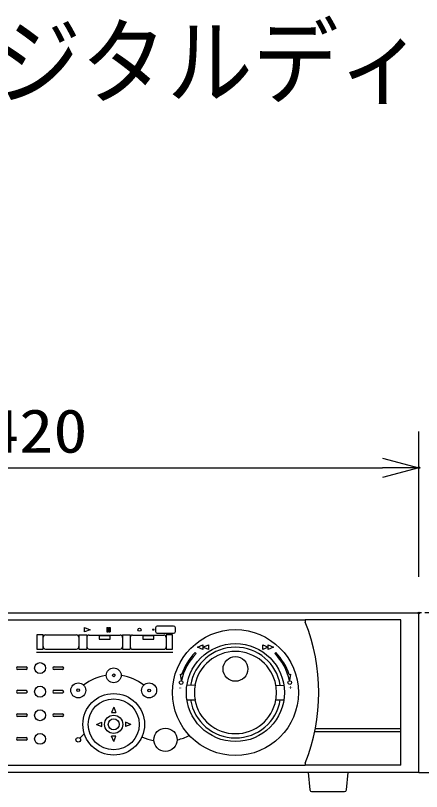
# Model space of a CAD drawing. Units: millimetres, scale not verified. Extents: x -63 to 65, y -57 to 57.
# Drawn here: x -29.66 to -7.32, y 14.63 to 57.39 of the extents above; entities that cross this region are included whole.
import ezdxf
from ezdxf.enums import TextEntityAlignment as Align

# ---------------------------------------------------------------- set-up
doc = ezdxf.new("R2010")
doc.units = ezdxf.units.MM
doc.header["$LTSCALE"] = 0.190236
doc.header["$PDMODE"] = 32
doc.header["$PDSIZE"] = 0.0951
doc.linetypes.add('CHAIN1', pattern=[8, 5, -1, 1, -1])
for name, color, linetype in [('0-0_GAIKEI', 1, 'Continuous'), ('0-1_MOJI1', 2, 'Continuous'), ('0-2_TOUROKU', 7, 'Continuous')]:
    doc.layers.add(name, color=color, linetype=linetype)
doc.styles.add('ＭＳ ゴシック', font='')
doc.styles.get('ＭＳ ゴシック').set_extended_font_data('MS Gothic')

# ---------------------------------------------------------------- blocks, each defined once
blk = doc.blocks.new('_OPEN30')
at = {"layer": '0-2_TOUROKU'}
blk.add_line((0, 0), (-1, 0), dxfattribs=at)
blk.add_lwpolyline([(-1, 0.26795), (0, 0), (-1, -0.26795)], dxfattribs=at)

msp = doc.modelspace()

# ---------------------------------------------------------------- linework, layer by layer
at = {"layer": '0-0_GAIKEI', "color": 7}
for p, q in [((-49.4548, 24.4779), (-7.4547, 24.4779)), ((-49.4548, 24.4779), (-7.4547, 24.4779)), ((-7.4547, 15.6779), (-7.4547, 24.4779)), ((-8.4547, 16.0779), (-8.4547, 24.0779)), ((-43.6958, 16.0779), (-13.7136, 16.0779)), ((-13.7136, 16.192), (-13.7136, 16.0779)), ((-8.4547, 16.0779), (-13.7136, 16.0779)), ((-7.4547, 15.6779), (-49.4548, 15.6779)), ((-7.4547, 15.6779), (-49.4548, 15.6779)), ((-13.5547, 15.6779), (-13.4633, 14.7184)), ((-11.4461, 14.7184), (-11.3547, 15.6779)), ((-13.3638, 14.6279), (-11.5456, 14.6279))]:
    msp.add_line(p, q, dxfattribs=at)
at = {"layer": '0-0_GAIKEI', "linetype": 'CHAIN1'}
for p, q in [((-4.6547, 24.4779), (-7.4547, 24.4779)), ((-7.4547, 15.6779), (-4.6547, 15.6779))]:
    msp.add_line(p, q, dxfattribs=at)
at = {"layer": '0-0_GAIKEI'}
for p, q in [((-43.6958, 24.0779), (-13.7136, 24.0779)), ((-13.7136, 24.0779), (-13.7136, 23.9638)), ((-8.4547, 24.0779), (-13.7136, 24.0779)), ((-24.6409, 23.6679), (-24.6409, 23.4179)), ((-24.6409, 23.6679), (-24.5609, 23.6679)), ((-24.5609, 23.6679), (-24.5609, 23.4179)), ((-24.5234, 23.6679), (-24.5234, 23.4179)), ((-24.5234, 23.6679), (-24.4434, 23.6679)), ((-24.4434, 23.6679), (-24.4434, 23.4179)), ((-22.1243, 23.5574), (-22.1243, 23.5274)), ((-22.0243, 23.5574), (-22.1243, 23.5574)), ((-22.1243, 23.5274), (-22.0243, 23.5274)), ((-22.0243, 23.5274), (-22.0243, 23.5574)), ((-21.9547, 23.6424), (-21.9547, 23.4424)), ((-20.9547, 23.7424), (-21.8547, 23.7424)), ((-20.8547, 23.4424), (-20.8547, 23.6424)), ((-28.4863, 23.2689), (-28.4861, 22.467)), ((-28.1441, 23.2689), (-28.4863, 23.2689)), ((-28.1441, 22.467), (-28.1441, 23.2689)), ((-28.0122, 23.2554), (-26.2972, 23.2554)), ((-26.1671, 23.2689), (-25.7423, 23.2689)), ((-25.7423, 23.2689), (-25.7423, 22.467)), ((-25.6118, 23.2495), (-23.8967, 23.2495)), ((-25.0547, 23.2162), (-25.0547, 23.0162)), ((-25.0547, 23.2162), (-24.4547, 23.2162)), ((-24.6409, 23.4179), (-24.5609, 23.4179)), ((-24.5234, 23.4179), (-24.4434, 23.4179)), ((-24.4547, 23.0162), (-24.4547, 23.2162)), ((-23.7666, 23.263), (-23.3418, 23.263)), ((-23.7666, 23.263), (-23.7666, 22.4611)), ((-23.3418, 23.263), (-23.3418, 22.4611)), ((-23.213, 23.2436), (-21.4979, 23.2436)), ((-22.6547, 23.2162), (-22.6547, 23.0162)), ((-22.6547, 23.2162), (-22.0547, 23.2162)), ((-22.0547, 23.0162), (-22.0547, 23.2162)), ((-21.8547, 23.3424), (-20.9547, 23.3424)), ((-25.0547, 23.0162), (-24.4547, 23.0162)), ((-22.6547, 23.0162), (-22.0547, 23.0162)), ((-19.3444, 22.5779), (-19.0444, 22.7029)), ((-19.0444, 22.7029), (-19.0444, 22.4534)), ((-16.0547, 22.7029), (-15.7547, 22.5779)), ((-16.0547, 22.4534), (-16.0547, 22.7029)), ((-28.5007, 22.3127), (-21.0087, 22.3127)), ((-28.4861, 22.467), (-28.1441, 22.467)), ((-28.0142, 22.4785), (-26.2953, 22.4785)), ((-25.6137, 22.4726), (-23.8948, 22.4726)), ((-23.7666, 22.4611), (-23.3418, 22.4611)), ((-23.2149, 22.4667), (-21.496, 22.4667)), ((-19.7728, 22.2791), (-19.7196, 22.2263)), ((-19.0444, 22.4534), (-19.3444, 22.5779)), ((-15.7547, 22.5779), (-16.0547, 22.4534)), ((-15.3898, 22.2263), (-15.3366, 22.2791)), ((-29.5297, 21.5029), (-29.0797, 21.5029)), ((-27.5297, 21.5029), (-27.0797, 21.5029)), ((-29.0797, 21.3529), (-29.5297, 21.3529)), ((-27.0797, 21.3529), (-27.5297, 21.3529)), ((-29.5297, 20.2029), (-29.0797, 20.2029)), ((-27.5297, 20.2029), (-27.0797, 20.2029)), ((-19.7786, 20.4801), (-20.2257, 20.4723)), ((-15.3308, 20.4801), (-14.8837, 20.4723)), ((-29.0797, 20.0529), (-29.5297, 20.0529)), ((-27.0797, 20.0529), (-27.5297, 20.0529)), ((-20.2257, 19.6835), (-19.7786, 19.6757)), ((-15.3308, 19.6757), (-14.8837, 19.6835)), ((-24.2547, 19.2779), (-24.3797, 18.9779)), ((-24.2547, 19.2779), (-24.1297, 18.9779)), ((-29.5297, 18.9029), (-29.0797, 18.9029)), ((-27.5297, 18.9029), (-27.0797, 18.9029)), ((-24.3797, 18.9779), (-24.1297, 18.9779)), ((-29.0797, 18.7529), (-29.5297, 18.7529)), ((-27.0797, 18.7529), (-27.5297, 18.7529)), ((-25.2047, 18.3279), (-24.9047, 18.4529)), ((-24.9047, 18.2029), (-24.9047, 18.4529)), ((-23.6047, 18.4529), (-23.6047, 18.2029)), ((-23.3047, 18.3279), (-23.6047, 18.4529)), ((-25.2047, 18.3279), (-24.9047, 18.2029)), ((-23.3047, 18.3279), (-23.6047, 18.2029)), ((-8.459, 18.0715), (-13.1605, 18.0715)), ((-29.5297, 17.6029), (-29.0797, 17.6029)), ((-25.8735, 17.8091), (-26.1163, 17.5663)), ((-24.1297, 17.6779), (-24.3797, 17.6779)), ((-24.2547, 17.3779), (-24.3797, 17.6779)), ((-24.2547, 17.3779), (-24.1297, 17.6779)), ((-13.1882, 17.9343), (-8.4547, 17.9343)), ((-29.0797, 17.4529), (-29.5297, 17.4529))]:
    msp.add_line(p, q, dxfattribs=at)
for points in [[(-25.5528, 23.5424), (-25.8528, 23.4179), (-25.8528, 23.6674)], [(-21.0239, 22.4656), (-21.0239, 23.2674), (-21.3661, 23.2674), (-21.3659, 22.4656)], [(-19.6444, 22.5779), (-19.3444, 22.7029), (-19.3444, 22.4534)], [(-15.4547, 22.5779), (-15.7547, 22.4534), (-15.7547, 22.7029)]]:
    msp.add_lwpolyline(points, close=True, dxfattribs=at)
for points in [[(-26.1671, 23.2689), (-26.1671, 22.467), (-25.7423, 22.467)], [(-20.5308, 20.7454), (-20.5826, 21.0972), (-20.5165, 21.0746)], [(-14.5929, 21.0746), (-14.5268, 21.0972), (-14.5786, 20.7454)]]:
    msp.add_lwpolyline(points, dxfattribs=at)
for centre, radius in [((-22.8347, 23.5424), 0.0875), ((-17.5547, 20.0779), 3.4671), ((-17.5547, 20.0779), 2.7), ((-17.5547, 21.3798), 0.68), ((-28.3047, 21.4279), 0.3), ((-24.2547, 21.0279), 0.4115), ((-24.2547, 21.0279), 0.075), ((-26.2047, 20.1979), 0.4119), ((-22.3047, 20.1979), 0.4119), ((-20.5444, 20.6279), 0.1), ((-14.565, 20.6279), 0.1), ((-28.3047, 20.1279), 0.3), ((-26.2047, 20.2057), 0.075), ((-22.3047, 20.1979), 0.075), ((-24.2547, 18.3279), 1.6976), ((-24.2547, 18.3279), 1.4035), ((-28.3047, 18.8279), 0.3), ((-24.2547, 18.3279), 0.5), ((-24.2547, 18.3279), 0.3), ((-21.4047, 17.4779), 0.6379), ((-28.3047, 17.5279), 0.3), ((-26.2047, 17.4779), 0.125)]:
    msp.add_circle(centre, radius, dxfattribs=at)
for centre, radius, start, end in [((-23.4471, 20.0779), 10.4805, 338.23659, 21.76341), ((-21.8547, 23.6424), 0.1, 90, 180), ((-20.9547, 23.6424), 0.1, 0, 90), ((-28.0124, 23.1252), 0.1302, 89.94884, 179.73688), ((-26.2971, 23.1252), 0.1302, 0.26312, 90.05116), ((-25.6119, 23.1193), 0.1302, 89.94884, 179.73688), ((-23.8966, 23.1193), 0.1302, 0.26312, 90.05116), ((-23.2131, 23.1134), 0.1302, 89.94884, 179.73688), ((-21.8547, 23.4424), 0.1, 180, 270), ((-21.4978, 23.1134), 0.1302, 0.26312, 90.05116), ((-20.9547, 23.4424), 0.1, 270, 0), ((-28.0141, 22.6083), 0.1298, 179.78217, 269.9688), ((-26.2954, 22.6083), 0.1298, 270.0312, 0.21783), ((-25.6136, 22.6024), 0.1298, 179.78217, 269.9688), ((-23.8949, 22.6024), 0.1298, 270.0312, 0.21783), ((-23.2148, 22.5965), 0.1298, 179.78217, 269.9688), ((-21.4961, 22.5965), 0.1298, 270.0312, 0.21783), ((-17.5547, 20.0779), 3.125, 135.21908, 161.40073), ((-17.5547, 20.0779), 2.5, 9.17477, 170.82523), ((-17.5547, 20.0779), 2.2642, 10.25141, 169.74859), ((-17.5547, 20.0779), 3.125, 18.59927, 44.78092), ((-17.5547, 20.0779), 3.05, 135.21908, 167.35865), ((-17.5547, 20.0779), 3.05, 12.64135, 44.78092), ((-29.5297, 21.4279), 0.075, 90, 270), ((-29.0797, 21.4279), 0.075, 270, 90), ((-27.5297, 21.4279), 0.075, 90, 270), ((-27.0797, 21.4279), 0.075, 270, 90), ((-24.2547, 18.3222), 2.7307, 99.45971, 126.78109), ((-24.2547, 18.3222), 2.7307, 53.21891, 80.54029), ((-29.5297, 20.1279), 0.075, 90, 270), ((-29.0797, 20.1279), 0.075, 270, 90), ((-27.5297, 20.1279), 0.075, 90, 270), ((-27.0797, 20.1279), 0.075, 270, 90), ((-17.5547, 20.0779), 2.26, 169.74876, 190.25124), ((-17.5547, 20.0779), 2.26, 349.74876, 10.25124), ((-17.5547, 20.0779), 2.5, 189.17477, 350.82523), ((-17.5547, 20.0779), 2.2642, 190.25141, 349.74859), ((-29.5297, 18.8279), 0.075, 90, 270), ((-29.0797, 18.8279), 0.075, 270, 90), ((-27.5297, 18.8279), 0.075, 90, 270), ((-27.0797, 18.8279), 0.075, 270, 90), ((-29.5297, 17.5279), 0.075, 90, 270), ((-29.0797, 17.5279), 0.075, 270, 90), ((-21.4046, 20.3783), 3.0254, 245.30778, 257.02782), ((-21.4168, 20.4112), 3.0104, 283.07045, 295.97881)]:
    msp.add_arc(centre, radius, start, end, dxfattribs=at)
at = {"layer": '0-0_GAIKEI', "color": 7}
for centre, start, end in [((-13.3638, 14.7279), 185.44033, 270), ((-11.5456, 14.7279), 270, 354.55967)]:
    msp.add_arc(centre, 0.1, start, end, dxfattribs=at)
at = {"layer": '0-1_MOJI1', "color": 3}
for p, q in [((-7.4547, 26.4647), (-7.4547, 34.4647)), ((-47.4548, 32.4647), (-9.4547, 32.4647))]:
    msp.add_line(p, q, dxfattribs=at)
at = {"layer": '0-2_TOUROKU'}
for p in [(-7.4547, 32.4647), (-7.4547, 24.4647)]:
    msp.add_point(p, dxfattribs=at)

# ---------------------------------------------------------------- block references
at = {"layer": '0-1_MOJI1', "xscale": 2, "yscale": 2}
msp.add_blockref('_OPEN30', (-7.4547, 32.4647), dxfattribs=at)

# ---------------------------------------------------------------- texts
at = {"layer": '0-0_GAIKEI', "style": 'ＭＳ ゴシック', "width": 1.35}
for s, p in [('-', (-20.7066, 20.1638)), ('+', (-14.6272, 20.1638))]:
    msp.add_text(s, height=0.2399, dxfattribs=at).set_placement(p, align=Align.BOTTOM_LEFT)
at = {"layer": '0-1_MOJI1', "style": 'ＭＳ ゴシック', "width": 0.9}
msp.add_text('デジタルディスクレコーダー', height=3.848, dxfattribs=at).set_placement((-35.5001, 51.7599), align=Align.BOTTOM_LEFT)
at = {"layer": '0-1_MOJI1', "color": 3, "style": 'ＭＳ ゴシック', "width": 1.15}
msp.add_text('420', height=2.406, dxfattribs=at).set_placement((-31.3419, 32.5743), align=Align.BOTTOM_LEFT)

doc.saveas('drawing.dxf')
